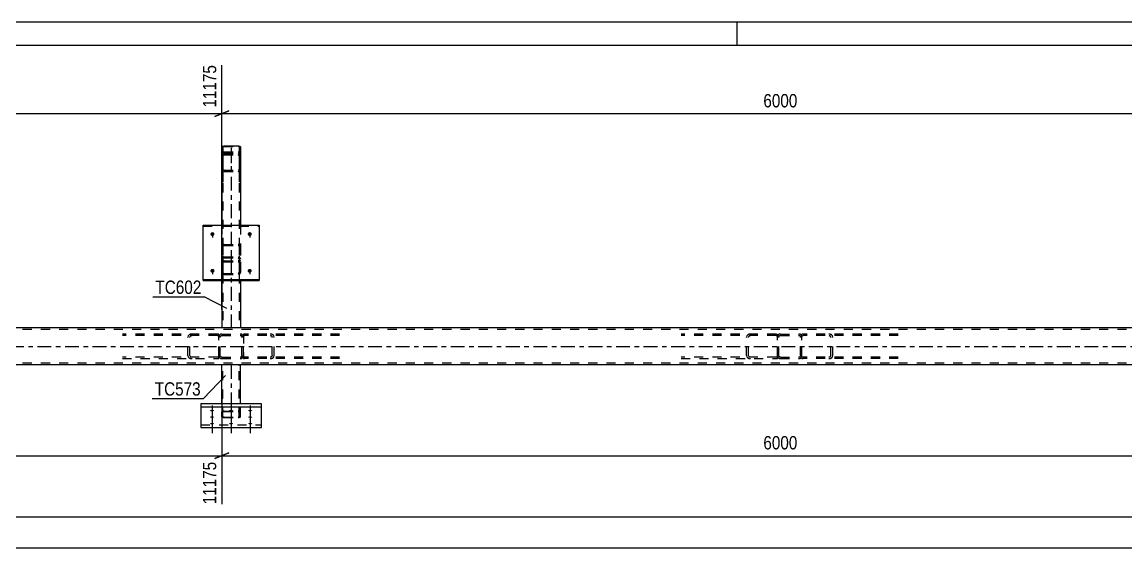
# Model space of a CAD drawing. Header units: millimetres. Extents: x -73 to 768, y -423 to 171.
# Drawn here: x 404 to 641.1, y 57.8 to 170.7 of the extents above; entities that cross this region are included whole.
import ezdxf

# ---------------------------------------------------------------- set-up
doc = ezdxf.new("R2010")
doc.units = ezdxf.units.MM
doc.linetypes.add('DXK_LINE_DOT2', pattern=[3.9198, 1.9599, -1.9599])
doc.linetypes.add('DXK_LINE_DOT3', pattern=[5.9187, 2.979, -0.9799, 0.9799, -0.9799])
doc.styles.add('Arial Narrow', font='ARIALN.TTF', dxfattribs={"height": 0.2})

# ---------------------------------------------------------------- blocks, each defined once
blk = doc.blocks.new('Unknown-761549890-1163')
at = {"color": 5, "linetype": 'Continuous'}
for p, q in [((767.56, 170.71), (-73.44, 170.71)), ((557.56, 165.71), (557.56, 170.71)), ((762.56, 165.71), (-68.44, 165.71))]:
    blk.add_line(p, q, dxfattribs=at)
blk = doc.blocks.new('Bolt-761549890-2993 - 2991')
at = {"linetype": 'Continuous'}
for points in [[(444.76, 87.45), (444.85, 87.44), (444.94, 87.43), (445.02, 87.42), (445.08, 87.4), (445.14, 87.37), (445.18, 87.34), (445.19, 87.31), (445.19, 87.28), (445.18, 87.25), (445.14, 87.22), (445.08, 87.19), (445.02, 87.17), (444.94, 87.16), (444.85, 87.15), (444.76, 87.14), (444.67, 87.15), (444.58, 87.16), (444.5, 87.17), (444.43, 87.19), (444.38, 87.22), (444.34, 87.25), (444.32, 87.28), (444.32, 87.31), (444.34, 87.34), (444.38, 87.37), (444.43, 87.4), (444.5, 87.42), (444.58, 87.43), (444.67, 87.44)], [(444.76, 86.04), (444.85, 86.04), (444.94, 86.03), (445.02, 86.01), (445.08, 85.99), (445.14, 85.97), (445.18, 85.94), (445.19, 85.91), (445.19, 85.88), (445.18, 85.85), (445.14, 85.82), (445.08, 85.79), (445.02, 85.77), (444.94, 85.76), (444.85, 85.75), (444.76, 85.74), (444.67, 85.75), (444.58, 85.76), (444.5, 85.77), (444.43, 85.79), (444.38, 85.82), (444.34, 85.85), (444.32, 85.88), (444.32, 85.91), (444.34, 85.94), (444.38, 85.97), (444.43, 85.99), (444.5, 86.01), (444.58, 86.03), (444.67, 86.04)], [(448.86, 87.45), (448.95, 87.44), (449.04, 87.43), (449.12, 87.42), (449.18, 87.4), (449.24, 87.37), (449.28, 87.34), (449.29, 87.31), (449.29, 87.28), (449.28, 87.25), (449.24, 87.22), (449.18, 87.19), (449.12, 87.17), (449.04, 87.16), (448.95, 87.15), (448.86, 87.14), (448.77, 87.15), (448.68, 87.16), (448.6, 87.17), (448.53, 87.19), (448.48, 87.22), (448.44, 87.25), (448.42, 87.28), (448.42, 87.31), (448.44, 87.34), (448.48, 87.37), (448.53, 87.4), (448.6, 87.42), (448.68, 87.43), (448.77, 87.44)], [(452.96, 87.45), (453.05, 87.44), (453.14, 87.43), (453.22, 87.42), (453.28, 87.4), (453.34, 87.37), (453.38, 87.34), (453.39, 87.31), (453.39, 87.28), (453.38, 87.25), (453.34, 87.22), (453.28, 87.19), (453.22, 87.17), (453.14, 87.16), (453.05, 87.15), (452.96, 87.14), (452.87, 87.15), (452.78, 87.16), (452.7, 87.17), (452.63, 87.19), (452.58, 87.22), (452.54, 87.25), (452.52, 87.28), (452.52, 87.31), (452.54, 87.34), (452.58, 87.37), (452.63, 87.4), (452.7, 87.42), (452.78, 87.43), (452.87, 87.44)], [(452.96, 86.04), (453.05, 86.04), (453.14, 86.03), (453.22, 86.01), (453.28, 85.99), (453.34, 85.97), (453.38, 85.94), (453.39, 85.91), (453.39, 85.88), (453.38, 85.85), (453.34, 85.82), (453.28, 85.79), (453.22, 85.77), (453.14, 85.76), (453.05, 85.75), (452.96, 85.74), (452.87, 85.75), (452.78, 85.76), (452.7, 85.77), (452.63, 85.79), (452.58, 85.82), (452.54, 85.85), (452.52, 85.88), (452.52, 85.91), (452.54, 85.94), (452.58, 85.97), (452.63, 85.99), (452.7, 86.01), (452.78, 86.03), (452.87, 86.04)], [(444.76, 84.64), (444.85, 84.64), (444.94, 84.63), (445.02, 84.61), (445.08, 84.59), (445.14, 84.57), (445.18, 84.54), (445.19, 84.51), (445.19, 84.47), (445.18, 84.44), (445.14, 84.42), (445.08, 84.39), (445.02, 84.37), (444.94, 84.35), (444.85, 84.34), (444.76, 84.34), (444.67, 84.34), (444.58, 84.35), (444.5, 84.37), (444.43, 84.39), (444.38, 84.42), (444.34, 84.44), (444.32, 84.47), (444.32, 84.51), (444.34, 84.54), (444.38, 84.57), (444.43, 84.59), (444.5, 84.61), (444.58, 84.63), (444.67, 84.64)], [(448.86, 84.64), (448.95, 84.64), (449.04, 84.63), (449.12, 84.61), (449.18, 84.59), (449.24, 84.57), (449.28, 84.54), (449.29, 84.51), (449.29, 84.47), (449.28, 84.44), (449.24, 84.42), (449.18, 84.39), (449.12, 84.37), (449.04, 84.35), (448.95, 84.34), (448.86, 84.34), (448.77, 84.34), (448.68, 84.35), (448.6, 84.37), (448.53, 84.39), (448.48, 84.42), (448.44, 84.44), (448.42, 84.47), (448.42, 84.51), (448.44, 84.54), (448.48, 84.57), (448.53, 84.59), (448.6, 84.61), (448.68, 84.63), (448.77, 84.64)], [(452.96, 84.64), (453.05, 84.64), (453.14, 84.63), (453.22, 84.61), (453.28, 84.59), (453.34, 84.57), (453.38, 84.54), (453.39, 84.51), (453.39, 84.47), (453.38, 84.44), (453.34, 84.42), (453.28, 84.39), (453.22, 84.37), (453.14, 84.35), (453.05, 84.34), (452.96, 84.34), (452.87, 84.34), (452.78, 84.35), (452.7, 84.37), (452.63, 84.39), (452.58, 84.42), (452.54, 84.44), (452.52, 84.47), (452.52, 84.51), (452.54, 84.54), (452.58, 84.57), (452.63, 84.59), (452.7, 84.61), (452.78, 84.63), (452.87, 84.64)]]:
    blk.add_hatch(color=1, dxfattribs=at).paths.add_polyline_path(points)
at = {"color": 1, "linetype": 'Continuous'}
for p, q in [((444.76, 88.39), (444.76, 85.27)), ((448.86, 88.39), (448.86, 85.27)), ((452.96, 88.39), (452.96, 85.27)), ((444.76, 86.98), (444.76, 83.86)), ((444.76, 85.58), (444.76, 82.46)), ((448.86, 85.58), (448.86, 82.46)), ((452.96, 86.98), (452.96, 83.86)), ((452.96, 85.58), (452.96, 82.46))]:
    blk.add_line(p, q, dxfattribs=at)
blk = doc.blocks.new('Bolt-761549890-2996 - 2991')
at = {"linetype": 'Continuous'}
for points in [[(444.86, 124.79), (444.77, 124.8), (444.68, 124.82), (444.6, 124.87), (444.53, 124.92), (444.48, 124.99), (444.44, 125.07), (444.42, 125.16), (444.42, 125.24), (444.44, 125.33), (444.48, 125.41), (444.53, 125.48), (444.6, 125.53), (444.68, 125.58), (444.77, 125.6), (444.86, 125.61), (444.95, 125.6), (445.04, 125.58), (445.12, 125.53), (445.18, 125.48), (445.24, 125.41), (445.28, 125.33), (445.29, 125.24), (445.29, 125.16), (445.28, 125.07), (445.24, 124.99), (445.18, 124.92), (445.12, 124.87), (445.04, 124.82), (444.95, 124.8)], [(444.86, 116.89), (444.77, 116.9), (444.68, 116.93), (444.6, 116.97), (444.53, 117.03), (444.48, 117.1), (444.44, 117.18), (444.42, 117.26), (444.42, 117.35), (444.44, 117.43), (444.48, 117.51), (444.53, 117.58), (444.6, 117.64), (444.68, 117.68), (444.77, 117.71), (444.86, 117.72), (444.95, 117.71), (445.04, 117.68), (445.12, 117.64), (445.18, 117.58), (445.24, 117.51), (445.28, 117.43), (445.29, 117.35), (445.29, 117.26), (445.28, 117.18), (445.24, 117.1), (445.18, 117.03), (445.12, 116.97), (445.04, 116.93), (444.95, 116.9)]]:
    blk.add_hatch(color=1, dxfattribs=at).paths.add_polyline_path(points)
at = {"color": 1, "linetype": 'Continuous'}
for p, q in [((444.86, 125.54), (444.86, 124.47)), ((444.86, 117.65), (444.86, 116.58))]:
    blk.add_line(p, q, dxfattribs=at)
blk = doc.blocks.new('Part-761549890-3103 - 2991')
at = {"color": 7, "linetype": 'DXK_LINE_DOT2'}
for p, q in [((571.76, 103.73), (571.5, 103.69)), ((571.5, 98.48), (571.5, 103.69)), ((571.5, 103.34), (571.59, 103.38)), ((571.59, 103.38), (571.76, 103.41)), ((592.18, 103.73), (571.76, 103.73)), ((592.18, 103.41), (571.76, 103.41)), ((577.58, 103.68), (577.25, 103.73)), ((577.25, 103.41), (577.41, 103.38)), ((577.65, 103.21), (577.69, 103.09)), ((577.69, 99.09), (577.69, 103.09)), ((578.12, 103.09), (578.06, 103.33)), ((578.12, 99.09), (578.12, 103.09)), ((571.59, 98.79), (571.5, 98.83)), ((571.5, 98.48), (571.76, 98.45)), ((571.76, 98.77), (571.59, 98.79)), ((592.18, 98.77), (571.76, 98.77)), ((592.18, 98.45), (571.76, 98.45)), ((577.41, 98.79), (577.25, 98.77)), ((577.25, 98.45), (577.58, 98.5)), ((577.69, 99.09), (577.65, 98.96)), ((578.06, 98.84), (578.12, 99.09))]:
    blk.add_line(p, q, dxfattribs=at)
for centre, radius, start, end in [((577.31, 102.99), 0.401, 32.4104, 75.4453), ((577.38, 102.9), 0.802, 32.4104, 75.4453), ((577.31, 99.18), 0.401, 284.5547, 327.5896), ((577.38, 99.27), 0.802, 284.5547, 327.5896)]:
    blk.add_arc(centre, radius, start, end, dxfattribs=at)
blk = doc.blocks.new('Part-761549890-3067 - 2991')
at = {"color": 2, "linetype": 'Continuous'}
for p, q in [((703.06, 105.09), (46.22, 105.09)), ((446.86, 97.09), (210.86, 97.09)), ((686.86, 97.09), (450.86, 97.09))]:
    blk.add_line(p, q, dxfattribs=at)
at = {"color": 7, "linetype": 'DXK_LINE_DOT2'}
for p, q in [((707.86, 104.69), (46.22, 104.69)), ((707.86, 97.49), (46.22, 97.49)), ((450.86, 97.09), (446.86, 97.09))]:
    blk.add_line(p, q, dxfattribs=at)
at = {"color": 7, "linetype": 'DXK_LINE_DOT3'}
blk.add_line((46.22, 101.09), (707.86, 101.09), dxfattribs=at)
blk = doc.blocks.new('Part-761549890-3117 - 2991')
at = {"color": 2, "linetype": 'Continuous'}
for p, q in [((446.86, 143.95), (446.89, 144.01)), ((446.86, 143.95), (446.86, 127.08)), ((446.89, 144.01), (447, 144.06)), ((447, 144.06), (447.15, 144.1)), ((447.15, 144.1), (447.34, 144.11)), ((447.34, 144.11), (450.38, 144.11)), ((450.38, 144.11), (450.56, 144.1)), ((450.56, 144.1), (450.72, 144.06)), ((450.72, 144.06), (450.82, 144.01)), ((450.82, 144.01), (450.86, 143.95)), ((450.86, 143.95), (450.86, 127.08)), ((446.86, 115.26), (446.86, 105.09)), ((450.86, 115.26), (450.86, 105.09))]:
    blk.add_line(p, q, dxfattribs=at)
at = {"color": 7, "linetype": 'DXK_LINE_DOT2'}
for p, q in [((446.89, 142.84), (446.86, 142.91)), ((447, 142.79), (446.89, 142.84)), ((447.15, 142.76), (447, 142.79)), ((447.12, 143.98), (447.1, 143.95)), ((447.1, 143.95), (447.1, 105.09)), ((447.1, 142.91), (447.12, 142.88)), ((447.17, 144), (447.12, 143.98)), ((447.12, 142.88), (447.17, 142.85)), ((447.34, 142.74), (447.15, 142.76)), ((447.25, 144.02), (447.17, 144)), ((447.17, 142.85), (447.25, 142.83)), ((447.34, 144.03), (447.25, 144.02)), ((447.25, 142.83), (447.34, 142.82)), ((447.34, 144.03), (450.38, 144.03)), ((447.34, 142.82), (450.38, 142.82)), ((447.34, 142.74), (450.38, 142.74)), ((450.47, 144.02), (450.38, 144.03)), ((450.38, 142.82), (450.47, 142.83)), ((450.56, 142.76), (450.38, 142.74)), ((450.55, 144), (450.47, 144.02)), ((450.47, 142.83), (450.55, 142.85)), ((450.6, 143.98), (450.55, 144)), ((450.55, 142.85), (450.56, 142.86)), ((450.56, 142.86), (450.6, 142.88)), ((450.72, 142.79), (450.56, 142.76)), ((450.62, 143.95), (450.6, 143.98)), ((450.6, 142.88), (450.62, 142.91)), ((450.62, 143.95), (450.62, 105.09)), ((450.82, 142.84), (450.72, 142.79)), ((450.86, 142.91), (450.82, 142.84)), ((446.86, 127.08), (446.86, 115.26)), ((450.86, 127.08), (450.86, 115.26)), ((450.86, 105.09), (446.86, 105.09))]:
    blk.add_line(p, q, dxfattribs=at)
at = {"color": 7, "linetype": 'DXK_LINE_DOT3'}
blk.add_line((448.86, 143.43), (448.86, 105.09), dxfattribs=at)
blk = doc.blocks.new('Bolt-761549890-3008 - 2991')
at = {"linetype": 'Continuous'}
for points in [[(452.86, 124.79), (452.77, 124.8), (452.68, 124.82), (452.6, 124.87), (452.53, 124.92), (452.48, 124.99), (452.44, 125.07), (452.42, 125.16), (452.42, 125.24), (452.44, 125.33), (452.48, 125.41), (452.53, 125.48), (452.6, 125.53), (452.68, 125.58), (452.77, 125.6), (452.86, 125.61), (452.95, 125.6), (453.04, 125.58), (453.12, 125.53), (453.18, 125.48), (453.24, 125.41), (453.28, 125.33), (453.29, 125.24), (453.29, 125.16), (453.28, 125.07), (453.24, 124.99), (453.18, 124.92), (453.12, 124.87), (453.04, 124.82), (452.95, 124.8)], [(452.86, 116.89), (452.77, 116.9), (452.68, 116.93), (452.6, 116.97), (452.53, 117.03), (452.48, 117.1), (452.44, 117.18), (452.42, 117.26), (452.42, 117.35), (452.44, 117.43), (452.48, 117.51), (452.53, 117.58), (452.6, 117.64), (452.68, 117.68), (452.77, 117.71), (452.86, 117.72), (452.95, 117.71), (453.04, 117.68), (453.12, 117.64), (453.18, 117.58), (453.24, 117.51), (453.28, 117.43), (453.29, 117.35), (453.29, 117.26), (453.28, 117.18), (453.24, 117.1), (453.18, 117.03), (453.12, 116.97), (453.04, 116.93), (452.95, 116.9)]]:
    blk.add_hatch(color=1, dxfattribs=at).paths.add_polyline_path(points)
at = {"color": 1, "linetype": 'Continuous'}
for p, q in [((452.86, 125.54), (452.86, 124.47)), ((452.86, 117.65), (452.86, 116.58))]:
    blk.add_line(p, q, dxfattribs=at)
blk = doc.blocks.new('Part-761549890-3100 - 2991')
at = {"color": 7, "linetype": 'DXK_LINE_DOT2'}
for p, q in [((565.96, 103.73), (545.54, 103.73)), ((565.96, 103.41), (545.54, 103.41)), ((559.66, 103.33), (559.59, 103.09)), ((559.59, 99.09), (559.59, 103.09)), ((560.03, 103.09), (560.06, 103.21)), ((560.03, 99.09), (560.03, 103.09)), ((560.47, 103.73), (560.13, 103.68)), ((560.3, 103.38), (560.47, 103.41)), ((565.96, 103.73), (566.22, 103.69)), ((565.96, 103.41), (566.13, 103.38)), ((566.13, 103.38), (566.22, 103.34)), ((566.22, 98.48), (566.22, 103.69)), ((565.96, 98.77), (545.54, 98.77)), ((545.54, 98.45), (565.96, 98.45)), ((559.59, 99.09), (559.66, 98.84)), ((560.06, 98.96), (560.03, 99.09)), ((560.13, 98.5), (560.47, 98.45)), ((560.47, 98.77), (560.3, 98.79)), ((566.13, 98.79), (565.96, 98.77)), ((565.96, 98.45), (566.22, 98.48)), ((566.22, 98.83), (566.13, 98.79))]:
    blk.add_line(p, q, dxfattribs=at)
for centre, radius, start, end in [((560.34, 102.9), 0.802, 104.5547, 147.5896), ((560.4, 102.99), 0.401, 104.5547, 147.5896), ((560.34, 99.27), 0.802, 212.4104, 255.4453), ((560.4, 99.18), 0.401, 212.4104, 255.4453)]:
    blk.add_arc(centre, radius, start, end, dxfattribs=at)
blk = doc.blocks.new('Part-761549890-3145 - 2991')
at = {"color": 7, "linetype": 'DXK_LINE_DOT2'}
for p, q in [((446.27, 103.33), (446.22, 103.09)), ((446.22, 99.09), (446.22, 103.09)), ((446.54, 103.09), (446.56, 103.21)), ((446.54, 99.09), (446.54, 103.09)), ((446.86, 103.73), (446.61, 103.68)), ((446.74, 103.38), (446.86, 103.41)), ((446.86, 103.73), (450.86, 103.73)), ((446.86, 103.41), (450.86, 103.41)), ((451.1, 103.68), (450.86, 103.73)), ((450.86, 103.41), (450.98, 103.38)), ((451.15, 103.21), (451.18, 103.09)), ((451.18, 99.09), (451.18, 103.09)), ((451.5, 103.09), (451.45, 103.33)), ((451.5, 99.09), (451.5, 103.09)), ((446.22, 99.09), (446.27, 98.84)), ((446.56, 98.96), (446.54, 99.09)), ((446.61, 98.5), (446.86, 98.45)), ((446.86, 98.77), (446.74, 98.79)), ((446.86, 98.77), (450.86, 98.77)), ((446.86, 98.45), (450.86, 98.45)), ((450.98, 98.79), (450.86, 98.77)), ((450.86, 98.45), (451.1, 98.5)), ((451.18, 99.09), (451.15, 98.96)), ((451.45, 98.84), (451.5, 99.09))]:
    blk.add_line(p, q, dxfattribs=at)
for centre, radius, start, end in [((446.86, 103.09), 0.64, 112.5, 157.5), ((446.86, 103.09), 0.32, 112.5, 157.5), ((450.86, 103.09), 0.32, 22.5, 67.5), ((450.86, 103.09), 0.64, 22.5, 67.5), ((446.86, 99.09), 0.64, 202.5, 247.5), ((446.86, 99.09), 0.32, 202.5, 247.5), ((450.86, 99.09), 0.32, 292.5, 337.5), ((450.86, 99.09), 0.64, 292.5, 337.5)]:
    blk.add_arc(centre, radius, start, end, dxfattribs=at)
blk = doc.blocks.new('Part-761549890-3123 - 2991')
at = {"color": 7, "linetype": 'DXK_LINE_DOT2'}
for p, q in [((445.95, 103.73), (425.5, 103.73)), ((445.95, 103.41), (425.5, 103.41)), ((439.65, 103.33), (439.58, 103.09)), ((439.58, 99.09), (439.58, 103.09)), ((440.02, 103.09), (440.05, 103.21)), ((440.02, 99.09), (440.02, 103.09)), ((440.46, 103.73), (440.12, 103.68)), ((440.29, 103.38), (440.46, 103.41)), ((446.22, 103.69), (445.95, 103.73)), ((445.95, 103.41), (446.12, 103.38)), ((446.12, 103.38), (446.22, 103.34)), ((446.22, 98.48), (446.22, 103.69)), ((445.95, 98.77), (425.5, 98.77)), ((425.5, 98.45), (445.95, 98.45)), ((439.58, 99.09), (439.65, 98.84)), ((440.05, 98.96), (440.02, 99.09)), ((440.12, 98.5), (440.46, 98.45)), ((440.46, 98.77), (440.29, 98.79)), ((446.12, 98.79), (445.95, 98.77)), ((445.95, 98.45), (446.22, 98.48)), ((446.22, 98.84), (446.12, 98.79))]:
    blk.add_line(p, q, dxfattribs=at)
for centre, radius, start, end in [((440.32, 102.9), 0.802, 104.5381, 147.5635), ((440.39, 102.99), 0.401, 104.5381, 147.5635), ((440.32, 99.27), 0.802, 212.4365, 255.4619), ((440.39, 99.18), 0.401, 212.4365, 255.4619)]:
    blk.add_arc(centre, radius, start, end, dxfattribs=at)
blk = doc.blocks.new('Part-761549890-3138 - 2991')
at = {"color": 2, "linetype": 'Continuous'}
for p, q in [((455.36, 88.72), (442.36, 88.72)), ((442.36, 88.72), (442.36, 83.67)), ((442.36, 88.12), (455.36, 88.12)), ((455.36, 83.67), (455.36, 88.72)), ((442.36, 83.67), (455.36, 83.67))]:
    blk.add_line(p, q, dxfattribs=at)
at = {"color": 7, "linetype": 'DXK_LINE_DOT2'}
blk.add_line((442.36, 84.27), (455.36, 84.27), dxfattribs=at)
blk = doc.blocks.new('Part-761549890-3141 - 2991')
at = {"color": 2, "linetype": 'Continuous'}
for p, q in [((442.86, 115.26), (442.86, 127.08)), ((442.86, 127.08), (454.86, 127.08)), ((454.86, 127.08), (454.86, 115.26)), ((442.86, 115.43), (454.86, 115.43)), ((442.86, 115.26), (454.86, 115.26))]:
    blk.add_line(p, q, dxfattribs=at)
at = {"color": 7, "linetype": 'DXK_LINE_DOT2'}
blk.add_line((442.86, 126.91), (454.86, 126.91), dxfattribs=at)
blk = doc.blocks.new('Part-761549890-3101 - 2991')
at = {"color": 7, "linetype": 'DXK_LINE_DOT2'}
for p, q in [((451.76, 103.73), (451.5, 103.69)), ((451.5, 103.69), (451.5, 98.48)), ((451.5, 103.34), (451.59, 103.38)), ((451.59, 103.38), (451.76, 103.41)), ((472.18, 103.73), (451.76, 103.73)), ((472.18, 103.41), (451.76, 103.41)), ((457.58, 103.68), (457.25, 103.73)), ((457.25, 103.41), (457.41, 103.38)), ((457.65, 103.21), (457.69, 103.09)), ((457.69, 99.09), (457.69, 103.09)), ((458.12, 103.09), (458.06, 103.33)), ((458.12, 99.09), (458.12, 103.09)), ((451.59, 98.79), (451.5, 98.83)), ((451.5, 98.48), (451.76, 98.45)), ((451.76, 98.77), (451.59, 98.79)), ((472.18, 98.77), (451.76, 98.77)), ((472.18, 98.45), (451.76, 98.45)), ((457.41, 98.79), (457.25, 98.77)), ((457.25, 98.45), (457.58, 98.5)), ((457.69, 99.09), (457.65, 98.96)), ((458.06, 98.84), (458.12, 99.09))]:
    blk.add_line(p, q, dxfattribs=at)
for centre, radius, start, end in [((457.31, 102.99), 0.401, 32.4104, 75.4453), ((457.38, 102.9), 0.802, 32.4104, 75.4453), ((457.31, 99.18), 0.401, 284.5547, 327.5896), ((457.38, 99.27), 0.802, 284.5547, 327.5896)]:
    blk.add_arc(centre, radius, start, end, dxfattribs=at)
blk = doc.blocks.new('Part-761549890-3128 - 2991')
at = {"color": 2, "linetype": 'Continuous'}
for p, q in [((450.38, 97.09), (446.86, 97.09)), ((446.86, 88.72), (446.86, 97.09)), ((450.38, 97.09), (450.86, 97.09)), ((450.86, 88.72), (450.86, 97.09))]:
    blk.add_line(p, q, dxfattribs=at)
at = {"color": 7, "linetype": 'DXK_LINE_DOT2'}
for p, q in [((447.1, 85.97), (447.1, 97.09)), ((450.6, 97.09), (450.47, 97.09)), ((450.62, 97.09), (450.6, 97.09)), ((450.62, 85.97), (450.62, 97.09)), ((446.86, 88.72), (446.86, 85.97)), ((450.86, 85.97), (450.86, 88.72)), ((446.89, 87.08), (446.86, 87.01)), ((446.86, 85.97), (446.86, 87.01)), ((446.86, 85.97), (446.89, 85.91)), ((447, 87.13), (446.89, 87.08)), ((446.89, 85.91), (447, 85.86)), ((447.15, 87.17), (447, 87.13)), ((447, 85.86), (447.15, 85.82)), ((447.1, 87.01), (447.12, 87.05)), ((447.12, 85.94), (447.1, 85.97)), ((447.12, 87.05), (447.17, 87.07)), ((447.17, 85.92), (447.12, 85.94)), ((447.34, 87.18), (447.15, 87.17)), ((447.15, 85.82), (447.34, 85.81)), ((447.17, 87.07), (447.25, 87.09)), ((447.25, 85.9), (447.17, 85.92)), ((447.25, 87.09), (447.34, 87.1)), ((447.34, 85.89), (447.25, 85.9)), ((447.34, 87.18), (450.38, 87.18)), ((447.34, 87.1), (450.38, 87.1)), ((447.34, 85.89), (450.38, 85.89)), ((447.34, 85.81), (450.38, 85.81)), ((450.56, 87.17), (450.38, 87.18)), ((450.38, 87.1), (450.47, 87.09)), ((450.47, 85.9), (450.38, 85.89)), ((450.38, 85.81), (450.56, 85.82)), ((450.47, 87.09), (450.55, 87.07)), ((450.55, 85.92), (450.47, 85.9)), ((450.55, 87.07), (450.6, 87.05)), ((450.6, 85.94), (450.55, 85.92)), ((450.72, 87.13), (450.56, 87.17)), ((450.56, 85.82), (450.72, 85.86)), ((450.6, 87.05), (450.62, 87.01)), ((450.62, 85.97), (450.6, 85.94)), ((450.82, 87.08), (450.72, 87.13)), ((450.72, 85.86), (450.82, 85.91)), ((450.86, 87.01), (450.82, 87.08)), ((450.82, 85.91), (450.86, 85.97))]:
    blk.add_line(p, q, dxfattribs=at)
at = {"color": 7, "linetype": 'DXK_LINE_DOT3'}
blk.add_line((448.86, 97.09), (448.86, 86.49), dxfattribs=at)
blk = doc.blocks.new('Part-761549890-3129 - 2991')
at = {"color": 7, "linetype": 'DXK_LINE_DOT2'}
for p, q in [((447, 142.28), (446.89, 142.13)), ((447.15, 142.38), (447, 142.28)), ((447.34, 142.41), (447.15, 142.38)), ((447.34, 142.41), (450.38, 142.41)), ((450.56, 142.38), (450.38, 142.41)), ((450.72, 142.28), (450.56, 142.38)), ((450.82, 142.13), (450.72, 142.28)), ((446.89, 142.13), (446.86, 141.96)), ((446.86, 141.96), (446.86, 136.37)), ((447.1, 141.96), (447.12, 142.05)), ((447.1, 141.96), (447.1, 136.37)), ((447.12, 142.05), (447.17, 142.12)), ((447.17, 142.12), (447.25, 142.17)), ((447.25, 142.17), (447.34, 142.19)), ((447.34, 142.19), (450.38, 142.19)), ((450.38, 142.19), (450.47, 142.17)), ((450.47, 142.17), (450.55, 142.12)), ((450.55, 142.12), (450.6, 142.05)), ((450.6, 142.05), (450.62, 141.96)), ((450.62, 141.96), (450.62, 136.37)), ((450.86, 141.96), (450.82, 142.13)), ((450.86, 141.96), (450.86, 136.37)), ((446.86, 139.1), (446.89, 138.93)), ((446.89, 138.93), (447, 138.78)), ((447, 138.78), (447.15, 138.69)), ((447.12, 139.02), (447.1, 139.1)), ((447.17, 138.94), (447.12, 139.02)), ((447.15, 138.69), (447.34, 138.65)), ((447.25, 138.89), (447.17, 138.94)), ((447.34, 138.88), (447.25, 138.89)), ((447.34, 138.88), (450.38, 138.88)), ((447.34, 138.65), (450.38, 138.65)), ((450.47, 138.89), (450.38, 138.88)), ((450.38, 138.65), (450.56, 138.69)), ((450.55, 138.94), (450.47, 138.89)), ((450.6, 139.02), (450.55, 138.94)), ((450.56, 138.69), (450.72, 138.78)), ((450.62, 139.1), (450.6, 139.02)), ((450.72, 138.78), (450.82, 138.93)), ((450.82, 138.93), (450.86, 139.1))]:
    blk.add_line(p, q, dxfattribs=at)
at = {"color": 7, "linetype": 'DXK_LINE_DOT3'}
blk.add_line((448.86, 143.71), (448.86, 137.97), dxfattribs=at)
blk = doc.blocks.new('Part-761549890-3146 - 2991')
at = {"color": 7, "linetype": 'DXK_LINE_DOT2'}
for p, q in [((566.27, 103.33), (566.22, 103.09)), ((566.22, 99.09), (566.22, 103.09)), ((566.54, 103.09), (566.56, 103.21)), ((566.54, 99.09), (566.54, 103.09)), ((566.86, 103.73), (566.61, 103.68)), ((566.74, 103.38), (566.86, 103.41)), ((566.86, 103.73), (570.86, 103.73)), ((566.86, 103.41), (570.86, 103.41)), ((571.1, 103.68), (570.86, 103.73)), ((570.86, 103.41), (570.98, 103.38)), ((571.15, 103.21), (571.18, 103.09)), ((571.18, 99.09), (571.18, 103.09)), ((571.5, 103.09), (571.45, 103.33)), ((571.5, 99.09), (571.5, 103.09)), ((566.22, 99.09), (566.27, 98.84)), ((566.56, 98.96), (566.54, 99.09)), ((566.61, 98.5), (566.86, 98.45)), ((566.86, 98.77), (566.74, 98.79)), ((566.86, 98.77), (570.86, 98.77)), ((566.86, 98.45), (570.86, 98.45)), ((570.98, 98.79), (570.86, 98.77)), ((570.86, 98.45), (571.1, 98.5)), ((571.18, 99.09), (571.15, 98.96)), ((571.45, 98.84), (571.5, 99.09))]:
    blk.add_line(p, q, dxfattribs=at)
for centre, radius, start, end in [((566.86, 103.09), 0.64, 112.5, 157.5), ((566.86, 103.09), 0.32, 112.5, 157.5), ((570.86, 103.09), 0.32, 22.5, 67.5), ((570.86, 103.09), 0.64, 22.5, 67.5), ((566.86, 99.09), 0.64, 202.5, 247.5), ((566.86, 99.09), 0.32, 202.5, 247.5), ((570.86, 99.09), 0.32, 292.5, 337.5), ((570.86, 99.09), 0.64, 292.5, 337.5)]:
    blk.add_arc(centre, radius, start, end, dxfattribs=at)
blk = doc.blocks.new('Part-761549890-3162 - 2991')
at = {"color": 7, "linetype": 'DXK_LINE_DOT2'}
for p, q in [((446.89, 122.69), (446.86, 122.52)), ((446.86, 122.52), (446.86, 116.98)), ((447, 122.84), (446.89, 122.69)), ((447.15, 122.93), (447, 122.84)), ((447.1, 122.52), (447.11, 122.6)), ((447.1, 122.52), (447.1, 116.98)), ((447.11, 122.6), (447.17, 122.68)), ((447.34, 122.97), (447.15, 122.93)), ((447.17, 122.68), (447.24, 122.73)), ((447.24, 122.73), (447.34, 122.74)), ((447.34, 122.97), (450.38, 122.97)), ((447.34, 122.74), (450.38, 122.74)), ((450.56, 122.93), (450.38, 122.97)), ((450.38, 122.74), (450.47, 122.73)), ((450.47, 122.73), (450.55, 122.68)), ((450.55, 122.68), (450.6, 122.6)), ((450.72, 122.84), (450.56, 122.93)), ((450.6, 122.6), (450.62, 122.52)), ((450.62, 122.52), (450.62, 116.98)), ((450.82, 122.69), (450.72, 122.84)), ((450.86, 122.52), (450.82, 122.69)), ((450.86, 122.52), (450.86, 116.98)), ((446.86, 119.84), (446.89, 120.01)), ((446.86, 119.66), (446.89, 119.49)), ((446.89, 120.01), (447, 120.16)), ((446.89, 119.49), (447, 119.34)), ((447, 120.16), (447.15, 120.25)), ((447, 119.34), (447.15, 119.24)), ((447.11, 119.92), (447.1, 119.84)), ((447.11, 119.58), (447.1, 119.66)), ((447.17, 120), (447.11, 119.92)), ((447.17, 119.5), (447.11, 119.58)), ((447.15, 120.25), (447.34, 120.29)), ((447.15, 119.24), (447.34, 119.21)), ((447.24, 120.04), (447.17, 120)), ((447.24, 119.45), (447.17, 119.5)), ((447.34, 120.06), (447.24, 120.04)), ((447.34, 119.44), (447.24, 119.45)), ((447.34, 120.29), (450.38, 120.29)), ((447.34, 120.06), (450.38, 120.06)), ((447.34, 119.44), (450.38, 119.44)), ((447.34, 119.21), (450.38, 119.21)), ((450.38, 120.29), (450.56, 120.25)), ((450.47, 120.04), (450.38, 120.06)), ((450.47, 119.45), (450.38, 119.44)), ((450.38, 119.21), (450.56, 119.24)), ((450.55, 120), (450.47, 120.04)), ((450.55, 119.5), (450.47, 119.45)), ((450.6, 119.92), (450.55, 120)), ((450.6, 119.58), (450.55, 119.5)), ((450.56, 120.25), (450.72, 120.16)), ((450.56, 119.24), (450.72, 119.34)), ((450.62, 119.84), (450.6, 119.92)), ((450.62, 119.66), (450.6, 119.58)), ((450.72, 120.16), (450.82, 120.01)), ((450.72, 119.34), (450.82, 119.49)), ((450.82, 120.01), (450.86, 119.84)), ((450.82, 119.49), (450.86, 119.66)), ((446.89, 116.81), (446.86, 116.98)), ((447, 116.66), (446.89, 116.81)), ((447.15, 116.56), (447, 116.66)), ((447.1, 116.98), (447.11, 116.89)), ((447.11, 116.89), (447.17, 116.82)), ((447.34, 116.53), (447.15, 116.56)), ((447.17, 116.82), (447.24, 116.77)), ((447.24, 116.77), (447.34, 116.75)), ((447.34, 116.75), (450.38, 116.75)), ((447.34, 116.53), (450.38, 116.53)), ((450.38, 116.75), (450.47, 116.77)), ((450.56, 116.56), (450.38, 116.53)), ((450.47, 116.77), (450.55, 116.82)), ((450.55, 116.82), (450.6, 116.89)), ((450.72, 116.66), (450.56, 116.56)), ((450.6, 116.89), (450.62, 116.98)), ((450.82, 116.81), (450.72, 116.66)), ((450.86, 116.98), (450.82, 116.81))]:
    blk.add_line(p, q, dxfattribs=at)
at = {"color": 7, "linetype": 'DXK_LINE_DOT3'}
blk.add_line((448.86, 121.09), (448.86, 118.41), dxfattribs=at)
blk = doc.blocks.new('StraightDimension-761549890-14871 - 2991')
at = {"color": 7, "linetype": 'Continuous'}
blk.add_line((0.32, 57.81), (708.86, 57.81), dxfattribs=at)
blk = doc.blocks.new('StraightDimension-761549890-14805 - 2991')
at = {"color": 7, "linetype": 'Continuous'}
blk.add_line((1.32, 64.5), (707.86, 64.5), dxfattribs=at)
blk = doc.blocks.new('StraightDimension-761549890-3197 - 2991')
at = {"color": 7, "linetype": 'Continuous'}
for p, q in [((446.86, 91.13), (446.86, 67.17)), ((206.86, 77.61), (446.86, 77.61)), ((445.36, 77.01), (448.36, 78.21))]:
    blk.add_line(p, q, dxfattribs=at)
at = {"color": 0, "linetype": 'Continuous'}
blk.add_wipeout([(446.26, 76.91), (442.06, 76.91), (442.06, 66.57), (446.26, 66.57)], dxfattribs=at)
at = {"color": 3, "linetype": 'Continuous', "style": 'Arial Narrow'}
blk.add_text('11175', height=2.863, rotation=90.0002, dxfattribs=at).set_placement((445.66, 67.17))
blk = doc.blocks.new('StraightDimension-761549890-3208 - 2991')
at = {"color": 7, "linetype": 'Continuous'}
for p, q in [((446.86, 91.13), (446.86, 67.17)), ((448.36, 78.21), (445.36, 77.01)), ((446.86, 77.61), (686.86, 77.61))]:
    blk.add_line(p, q, dxfattribs=at)
at = {"color": 0}
blk.add_wipeout([(571.11, 78.36), (571.11, 82.56), (562.6, 82.56), (562.6, 78.36)], dxfattribs=at)
at = {"color": 3, "style": 'Arial Narrow'}
blk.add_text('6000', height=2.863, dxfattribs=at).set_placement((563.2, 78.96))
blk = doc.blocks.new('StraightDimension-761549890-3343 - 2991')
at = {"color": 7, "linetype": 'Continuous'}
for p, q in [((446.86, 108.98), (446.86, 161.49)), ((448.36, 151.65), (445.36, 150.45)), ((446.86, 151.05), (686.86, 151.05))]:
    blk.add_line(p, q, dxfattribs=at)
at = {"color": 0}
blk.add_wipeout([(571.11, 151.8), (571.11, 156), (562.6, 156), (562.6, 151.8)], dxfattribs=at)
at = {"color": 3, "style": 'Arial Narrow'}
blk.add_text('6000', height=2.863, dxfattribs=at).set_placement((563.2, 152.4))
blk = doc.blocks.new('StraightDimension-761549890-3356 - 2991')
at = {"color": 7, "linetype": 'Continuous'}
for p, q in [((446.86, 108.98), (446.86, 161.49)), ((206.86, 151.05), (446.86, 151.05)), ((445.36, 150.45), (448.36, 151.65))]:
    blk.add_line(p, q, dxfattribs=at)
at = {"color": 0, "linetype": 'Continuous'}
blk.add_wipeout([(446.26, 162.09), (442.06, 162.09), (442.06, 151.75), (446.26, 151.75)], dxfattribs=at)
at = {"color": 3, "linetype": 'Continuous', "style": 'Arial Narrow'}
blk.add_text('11175', height=2.863, rotation=90.0002, dxfattribs=at).set_placement((445.66, 152.35))
blk = doc.blocks.new('Mark-761549890-3113 - 2991')
at = {"color": 0}
blk.add_wipeout([(442.47, 112.35), (442.47, 115.35), (432.61, 115.35), (432.61, 112.35)], dxfattribs=at)
blk.add_wipeout([(442.47, 112.35), (442.47, 115.35), (432.61, 115.35), (432.61, 112.35)], dxfattribs=at)
at = {"color": 30, "linetype": 'Continuous'}
for p in [(432.01, 111.75), (447.91, 109.24)]:
    blk.add_line(p, (443.07, 111.75), dxfattribs=at)
at = {"color": 3, "style": 'Arial Narrow'}
blk.add_text('TC602', height=2.863, dxfattribs=at).set_placement((432.61, 112.35))
blk = doc.blocks.new('Mark-761549890-3124 - 2991')
at = {"color": 0}
blk.add_wipeout([(442.33, 90.51), (442.33, 93.51), (432.47, 93.51), (432.47, 90.51)], dxfattribs=at)
blk.add_wipeout([(442.33, 90.51), (442.33, 93.51), (432.47, 93.51), (432.47, 90.51)], dxfattribs=at)
at = {"color": 30, "linetype": 'Continuous'}
for p in [(447.67, 94.82), (431.87, 89.91)]:
    blk.add_line(p, (442.93, 89.91), dxfattribs=at)
at = {"color": 3, "style": 'Arial Narrow'}
blk.add_text('TC573', height=2.863, dxfattribs=at).set_placement((432.47, 90.51))

msp = doc.modelspace()

# ---------------------------------------------------------------- block references
for name in ['Unknown-761549890-1163', 'Part-761549890-3117 - 2991', 'Part-761549890-3129 - 2991', 'Part-761549890-3141 - 2991', 'Bolt-761549890-2996 - 2991', 'Bolt-761549890-3008 - 2991', 'Part-761549890-3162 - 2991', 'Part-761549890-3067 - 2991', 'Part-761549890-3123 - 2991', 'Part-761549890-3145 - 2991', 'Part-761549890-3101 - 2991', 'Part-761549890-3100 - 2991', 'Part-761549890-3146 - 2991', 'Part-761549890-3103 - 2991', 'Part-761549890-3128 - 2991', 'Part-761549890-3138 - 2991', 'Bolt-761549890-2993 - 2991']:
    msp.add_blockref(name, (0, 0))

# ---------------------------------------------------------------- next in the draw order: block references
for name in ['StraightDimension-761549890-3343 - 2991', 'StraightDimension-761549890-14871 - 2991']:
    msp.add_blockref(name, (0, 0))

# ---------------------------------------------------------------- next in the draw order: block references
for name in ['StraightDimension-761549890-3356 - 2991', 'StraightDimension-761549890-14805 - 2991']:
    msp.add_blockref(name, (0, 0))

# ---------------------------------------------------------------- next in the draw order: block references
for name in ['Mark-761549890-3113 - 2991', 'StraightDimension-761549890-3197 - 2991']:
    msp.add_blockref(name, (0, 0))

# ---------------------------------------------------------------- next in the draw order: block references
msp.add_blockref('StraightDimension-761549890-3208 - 2991', (0, 0))

# ---------------------------------------------------------------- next in the draw order: block references
msp.add_blockref('Mark-761549890-3124 - 2991', (0, 0))

doc.saveas('drawing.dxf')
